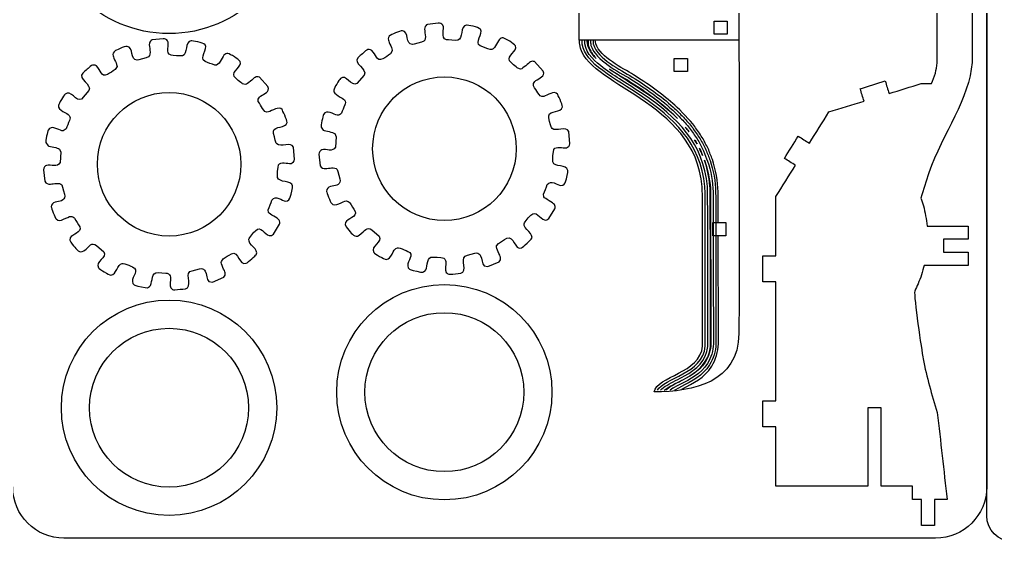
# Model space of a CAD drawing. Extents: x 5 to 585, y 8 to 489.
# Drawn here: x 199.6 to 390, y 7.9 to 109.7 of the extents above; entities that cross this region are included whole.
import ezdxf

# ---------------------------------------------------------------- set-up
doc = ezdxf.new("R2010")
doc.units = 0
doc.layers.get('0').update_dxf_attribs({"linetype": 'CONTINUOUS'})

msp = doc.modelspace()

# ---------------------------------------------------------------- linework, layer by layer
at = {"color": 5}
for p, q in [((388.326484, 12.93164), (388.326484, 292.93164)), ((388.313075, 288.560168), (388.313075, 18.560168)), ((378.312975, 8.560168), (208.313075, 8.560168))]:
    msp.add_line(p, q, dxfattribs=at)
at = {"color": 3}
for p, q in [((281.336275, 109.011368), (279.211875, 108.776868)), ((227.633275, 105.978068), (225.508875, 105.743568)), ((308.826075, 105.753668), (339.978875, 105.753668)), ((272.362075, 103.589468), (272.021875, 103.002468)), ((301.779875, 99.675868), (300.125775, 101.505968)), ((218.659075, 100.556168), (218.318875, 99.969168)), ((297.390275, 100.072668), (296.857475, 100.215568)), ((243.687275, 97.039368), (243.154475, 97.182268)), ((248.076875, 96.642568), (246.422775, 98.472668)), ((266.868375, 98.902868), (265.439675, 97.246568)), ((213.165375, 95.869568), (211.736675, 94.213268)), ((258.451175, 88.748768), (258.904875, 88.153568)), ((307.008675, 85.459268), (306.785375, 87.855068)), ((204.748175, 85.715468), (205.201875, 85.120268)), ((261.144175, 87.481968), (261.417075, 86.873668)), ((261.417075, 86.873668), (261.254275, 84.848468)), ((207.441175, 84.448668), (207.714075, 83.840368)), ((207.714075, 83.840368), (207.551275, 81.815168)), ((253.305675, 82.425968), (253.082375, 84.821768)), ((258.039475, 83.470668), (258.275275, 81.203468)), ((204.336475, 80.437368), (204.572275, 78.170168)), ((301.943175, 75.125468), (301.855975, 75.657168)), ((248.240175, 72.092168), (248.152975, 72.623868)), ((302.893575, 70.898668), (304.058375, 72.831568)), ((249.190575, 67.865368), (250.355375, 69.798268)), ((268.384475, 68.690768), (269.791475, 67.449168)), ((214.681475, 65.657468), (216.088475, 64.415868)), ((292.716375, 65.586468), (293.045575, 66.064168)), ((239.013375, 62.553168), (239.342575, 63.030868)), ((290.301575, 61.679368), (290.996675, 61.536968)), ((290.996675, 61.536968), (293.189075, 62.479268)), ((237.293675, 58.503668), (239.486075, 59.445968)), ((236.598575, 58.646068), (237.293675, 58.503668)), ((373.809475, 18.697168), (367.690475, 18.697168))]:
    msp.add_line(p, q, dxfattribs=at)
at = {"color": 0}
for p, q in [((312.038675, 104.993168), (311.932375, 105.753668)), ((326.777775, 38.196368), (325.748175, 37.410068)), ((327.680375, 38.718968), (326.955475, 38.313168)), ((327.924575, 38.282668), (327.199675, 37.876868)), ((327.081275, 37.799068), (326.571875, 37.410068)), ((328.168875, 37.846368), (327.443975, 37.440568))]:
    msp.add_line(p, q, dxfattribs=at)
at = {"color": 7}
for p, q in [((334.858675, 70.111868), (337.408275, 70.111868)), ((337.408275, 67.562268), (334.858675, 67.562268))]:
    msp.add_line(p, q, dxfattribs=at)
at = {"color": 3}
for points in [[(385.440975, 163.862968), (385.500175, 143.033068), (385.440975, 122.202968), (385.440975, 101.372968)], [(308.826075, 105.753668), (308.826075, 116.988868), (308.826075, 128.224168), (308.826075, 139.459368)], [(228.805675, 106.978068), (215.274775, 106.978068), (204.305675, 117.947168), (204.305675, 131.478068)], [(253.305675, 131.478068), (253.305675, 117.947168), (242.336575, 106.978068), (228.805675, 106.978068)], [(339.957875, 120.677268), (339.957875, 96.770668), (340.165475, 72.221668), (339.957875, 48.468568)], [(378.664375, 101.257968), (378.664375, 105.491268), (378.664375, 109.724568), (378.664375, 113.957868)], [(279.211875, 108.776868), (278.956175, 108.668268), (278.748375, 108.399668), (278.686575, 108.132768)], [(282.228275, 108.610468), (282.015375, 108.918368), (281.690075, 109.001868), (281.336275, 109.011368)], [(282.911275, 105.788368), (281.675375, 106.096068), (282.663675, 107.980668), (282.228275, 108.610468)], [(286.838175, 108.616268), (285.535575, 108.486568), (286.228075, 105.959968), (285.114075, 105.686868)], [(289.543375, 107.835068), (289.179675, 108.274668), (286.963775, 108.628768), (286.838175, 108.616268)], [(271.983275, 106.641568), (271.668575, 106.429568), (271.499575, 106.049468), (271.596075, 105.678568)], [(274.353575, 107.522568), (273.865575, 107.576268), (271.992975, 106.648068), (271.983275, 106.641568)], [(276.296275, 104.850368), (274.854975, 104.830268), (275.677275, 107.376868), (274.353575, 107.522568)], [(278.686575, 108.132768), (278.525975, 107.438668), (279.166275, 106.021068), (278.493375, 105.488668)], [(289.526275, 104.572068), (288.224475, 105.288168), (290.234075, 107.000268), (289.543375, 107.835068)], [(224.983575, 105.099468), (224.822975, 104.405368), (225.463275, 102.987768), (224.790375, 102.455368)], [(225.508875, 105.743568), (225.253175, 105.634968), (225.045375, 105.366368), (224.983575, 105.099468)], [(228.525275, 105.577168), (228.312375, 105.885068), (227.987075, 105.968568), (227.633275, 105.978068)], [(229.208275, 102.755068), (227.972375, 103.062768), (228.960675, 104.947368), (228.525275, 105.577168)], [(233.135175, 105.582968), (231.832575, 105.453268), (232.525075, 102.926668), (231.411075, 102.653568)], [(235.840375, 104.801768), (235.476675, 105.241368), (233.260775, 105.595468), (233.135175, 105.582968)], [(235.823275, 101.538768), (234.521475, 102.254868), (236.531075, 103.966968), (235.840375, 104.801768)], [(271.596075, 105.678568), (271.714275, 105.224268), (272.412675, 103.940868), (272.362075, 103.589468)], [(278.493375, 105.488668), (278.251475, 105.297268), (276.325775, 104.850768), (276.296275, 104.850368)], [(285.114075, 105.686868), (284.791975, 105.607868), (283.155475, 105.727568), (282.911275, 105.788368)], [(293.209175, 105.794268), (292.791575, 105.263568), (292.292475, 103.743168), (291.474675, 103.844668)], [(293.994875, 106.125068), (293.790675, 106.153268), (293.404975, 106.043068), (293.209175, 105.794268)], [(296.364275, 104.591668), (296.126975, 105.067568), (294.453075, 105.995468), (293.994875, 106.125068)], [(308.909375, 104.876568), (308.881575, 105.168968), (308.853875, 105.461268), (308.826075, 105.753668)], [(332.810975, 77.101768), (331.344575, 94.122368), (310.007475, 96.738668), (308.909375, 104.876568)], [(218.280275, 103.608268), (217.965575, 103.396268), (217.796575, 103.016168), (217.893075, 102.645268)], [(220.650575, 104.489268), (220.162575, 104.542968), (218.289975, 103.614768), (218.280275, 103.608268)], [(222.593275, 101.817068), (221.151975, 101.796968), (221.974275, 104.343568), (220.650575, 104.489268)], [(240.291875, 103.091768), (240.087675, 103.119968), (239.701975, 103.009768), (239.506175, 102.760968)], [(242.661275, 101.558368), (242.423975, 102.034268), (240.750075, 102.962168), (240.291875, 103.091768)], [(267.367475, 103.775368), (266.806375, 103.288568), (266.245275, 102.801668), (265.684175, 102.314868)], [(268.343975, 103.706168), (268.111375, 103.920368), (267.629975, 103.933868), (267.367475, 103.775368)], [(270.500575, 102.035968), (269.214375, 101.434268), (269.193075, 102.924268), (268.343975, 103.706168)], [(272.021875, 103.002468), (271.514775, 102.680268), (271.007675, 102.358168), (270.500575, 102.035968)], [(291.474675, 103.844668), (290.825175, 104.087168), (290.175775, 104.329568), (289.526275, 104.572068)], [(295.227375, 101.659468), (294.645375, 102.672868), (296.876775, 103.563968), (296.364275, 104.591668)], [(214.640975, 100.672868), (214.408375, 100.887068), (213.926975, 100.900568), (213.664475, 100.742068)], [(217.893075, 102.645268), (218.011275, 102.190968), (218.709675, 100.907568), (218.659075, 100.556168)], [(224.790375, 102.455368), (224.548475, 102.263968), (222.622775, 101.817468), (222.593275, 101.817068)], [(231.411075, 102.653568), (231.088975, 102.574568), (229.452475, 102.694268), (229.208275, 102.755068)], [(237.771675, 100.811368), (237.122175, 101.053868), (236.472775, 101.296268), (235.823275, 101.538768)], [(239.506175, 102.760968), (239.088575, 102.230268), (238.589475, 100.709868), (237.771675, 100.811368)], [(241.524375, 98.626168), (240.942375, 99.639568), (243.173775, 100.530668), (242.661275, 101.558368)], [(265.684175, 102.314868), (264.628175, 101.115868), (267.553975, 100.120568), (266.868375, 98.902868)], [(296.857475, 100.215568), (296.598475, 100.386668), (295.389975, 101.376268), (295.227375, 101.659468)], [(299.297075, 101.478068), (298.905275, 101.270968), (297.886975, 100.112168), (297.390275, 100.072668)], [(300.125775, 101.505968), (299.869775, 101.612768), (299.544675, 101.608868), (299.297075, 101.478068)], [(385.440975, 101.372968), (385.000775, 94.370468), (379.739175, 87.528268), (376.999575, 79.839368)], [(378.315575, 99.270668), (378.431875, 99.933068), (378.548075, 100.595568), (378.664375, 101.257968)], [(211.981175, 99.281568), (210.925175, 98.082568), (213.850975, 97.087268), (213.165375, 95.869568)], [(213.664475, 100.742068), (213.103375, 100.255268), (212.542275, 99.768368), (211.981175, 99.281568)], [(216.797575, 99.002668), (215.511375, 98.400968), (215.490075, 99.890968), (214.640975, 100.672868)], [(218.318875, 99.969168), (217.811775, 99.646968), (217.304675, 99.324868), (216.797575, 99.002668)], [(265.439675, 97.246568), (264.322575, 96.553368), (263.377075, 99.221768), (262.231275, 98.201968)], [(300.155075, 97.633468), (300.664775, 98.128768), (301.926975, 98.437668), (301.889575, 99.281768)], [(301.889575, 99.281768), (301.852975, 99.413168), (301.816475, 99.544468), (301.779875, 99.675868)], [(377.569575, 97.219668), (377.818275, 97.903368), (378.066875, 98.586968), (378.315575, 99.270668)], [(243.154475, 97.182268), (242.895475, 97.353368), (241.686975, 98.342968), (241.524375, 98.626168)], [(245.594075, 98.444768), (245.202275, 98.237668), (244.183975, 97.078868), (243.687275, 97.039368)], [(246.422775, 98.472668), (246.166775, 98.579468), (245.841675, 98.575568), (245.594075, 98.444768)], [(262.231275, 98.201968), (261.990675, 97.987868), (260.980375, 96.306768), (260.932575, 95.978568)], [(268.524075, 84.528668), (268.524075, 92.260668), (274.792075, 98.528668), (282.524075, 98.528668)], [(282.524075, 98.528668), (290.256075, 98.528668), (296.524075, 92.260668), (296.524075, 84.528668)], [(299.921575, 96.771168), (299.835175, 97.042368), (299.925675, 97.410568), (300.155075, 97.633468)], [(363.634275, 96.237368), (365.258575, 96.737068), (366.882975, 97.236768), (368.507275, 97.736468)], [(368.507275, 97.736468), (368.757175, 96.924268), (369.006975, 96.112168), (369.256875, 95.299968)], [(369.256875, 95.299968), (371.336875, 95.939868), (373.416775, 96.579768), (375.496775, 97.219668)], [(375.496775, 97.219668), (376.187675, 97.219668), (376.878675, 97.219668), (377.569575, 97.219668)], [(211.736675, 94.213268), (210.619575, 93.520068), (209.674075, 96.188468), (208.528275, 95.168668)], [(214.821075, 81.495368), (214.821075, 89.227368), (221.089075, 95.495368), (228.821075, 95.495368)], [(228.821075, 95.495368), (236.553075, 95.495368), (242.821075, 89.227368), (242.821075, 81.495368)], [(246.452075, 94.600168), (246.961775, 95.095468), (248.223975, 95.404368), (248.186575, 96.248468)], [(248.186575, 96.248468), (248.149975, 96.379868), (248.113475, 96.511168), (248.076875, 96.642568)], [(260.932575, 95.978568), (260.791475, 95.010568), (262.715575, 94.529468), (263.051575, 94.037868)], [(300.752475, 95.394568), (300.475475, 95.853468), (300.198575, 96.312268), (299.921575, 96.771168)], [(301.909775, 94.740268), (301.306075, 94.595768), (301.071575, 94.929768), (300.752475, 95.394568)], [(304.573075, 95.180568), (303.953075, 95.958068), (302.556475, 94.895068), (301.909775, 94.740268)], [(364.383875, 93.800868), (364.133975, 94.613068), (363.884175, 95.425168), (363.634275, 96.237368)], [(208.528275, 95.168668), (208.287675, 94.954568), (207.277375, 93.273468), (207.229575, 92.945268)], [(246.218575, 93.737868), (246.132175, 94.009068), (246.222675, 94.377268), (246.452075, 94.600168)], [(247.049475, 92.361268), (246.772475, 92.820168), (246.495575, 93.278968), (246.218575, 93.737868)], [(263.051575, 94.037868), (263.269275, 93.719368), (263.210475, 93.400968), (263.095675, 93.056268)], [(305.527775, 92.698268), (305.594275, 93.143268), (304.592275, 95.156468), (304.573075, 95.180568)], [(357.525575, 91.691068), (359.811675, 92.394368), (362.097775, 93.097568), (364.383875, 93.800868)], [(207.229575, 92.945268), (207.088475, 91.977268), (209.012575, 91.496168), (209.348575, 91.004568)], [(248.206775, 91.706968), (247.603075, 91.562468), (247.368575, 91.896468), (247.049475, 92.361268)], [(250.870075, 92.147268), (250.250075, 92.924768), (248.853475, 91.861768), (248.206775, 91.706968)], [(251.824775, 89.664968), (251.891275, 90.109968), (250.889275, 92.123168), (250.870075, 92.147268)], [(261.630775, 91.062968), (260.906975, 91.190768), (259.532975, 92.312568), (258.958375, 91.197968)], [(262.421575, 91.429968), (262.280775, 91.231468), (261.879075, 91.019068), (261.630775, 91.062968)], [(263.095675, 93.056268), (262.870975, 92.514168), (262.646275, 91.972068), (262.421575, 91.429968)], [(302.872975, 90.958168), (303.044275, 92.081768), (305.341175, 91.449168), (305.527775, 92.698268)], [(353.712575, 85.612468), (354.983575, 87.638668), (356.254575, 89.664868), (357.525575, 91.691068)], [(209.392675, 90.022968), (209.167975, 89.480868), (208.943275, 88.938768), (208.718575, 88.396668)], [(209.348575, 91.004568), (209.566275, 90.686068), (209.507475, 90.367668), (209.392675, 90.022968)], [(249.169975, 87.924868), (249.341275, 89.048468), (251.638175, 88.415868), (251.824775, 89.664968)], [(258.958375, 91.197968), (258.827075, 90.943268), (258.397375, 89.029068), (258.451175, 88.748768)], [(303.327675, 88.821968), (303.238275, 89.027168), (302.830075, 90.676968), (302.872975, 90.958168)], [(205.255375, 88.164668), (205.124075, 87.909968), (204.694375, 85.995768), (204.748175, 85.715468)], [(207.927775, 88.029668), (207.203975, 88.157468), (205.829975, 89.279268), (205.255375, 88.164668)], [(208.718575, 88.396668), (208.577775, 88.198168), (208.176075, 87.985768), (207.927775, 88.029668)], [(249.624675, 85.788668), (249.535275, 85.993868), (249.127075, 87.643668), (249.169975, 87.924868)], [(258.904875, 88.153568), (259.253875, 87.979168), (260.852475, 87.778068), (261.144175, 87.481968)], [(303.544375, 88.487068), (303.472175, 88.598668), (303.399875, 88.710368), (303.327675, 88.821968)], [(306.785375, 87.855068), (306.302675, 89.017368), (304.291575, 87.760968), (303.544375, 88.487068)], [(249.841375, 85.453768), (249.769175, 85.565368), (249.696875, 85.677068), (249.624675, 85.788668)], [(253.082375, 84.821768), (252.599675, 85.984068), (250.588575, 84.727668), (249.841375, 85.453768)], [(348.843875, 82.648168), (349.746975, 84.087768), (350.650075, 85.527468), (351.553175, 86.967068)], [(351.553175, 86.967068), (352.272975, 86.515568), (352.992775, 86.063968), (353.712575, 85.612468)], [(205.201875, 85.120268), (205.550875, 84.945868), (207.149475, 84.744768), (207.441175, 84.448668)], [(258.612375, 84.309468), (258.343175, 84.227268), (258.056975, 83.858668), (258.039475, 83.470668)], [(261.254275, 84.848468), (260.784875, 83.769768), (259.450375, 84.565468), (258.612375, 84.309468)], [(282.524075, 70.528668), (274.792075, 70.528668), (268.524075, 76.796668), (268.524075, 84.528668)], [(296.524075, 84.528668), (296.524075, 76.796668), (290.256075, 70.528668), (282.524075, 70.528668)], [(303.679375, 81.939668), (303.590275, 82.281468), (303.721375, 84.074768), (303.888775, 84.391068)], [(303.888775, 84.391068), (304.258175, 85.089168), (305.599775, 84.646168), (306.331175, 84.705068)], [(306.331175, 84.705068), (306.626675, 84.767768), (306.974375, 85.148068), (307.008675, 85.459268)], [(250.185775, 81.357768), (250.555175, 82.055868), (251.896775, 81.612868), (252.628175, 81.671768)], [(252.628175, 81.671768), (252.923675, 81.734468), (253.271375, 82.114768), (253.305675, 82.425968)], [(306.609575, 80.295168), (306.395275, 81.503068), (303.961675, 80.856768), (303.679375, 81.939668)], [(351.003275, 81.293568), (350.283475, 81.745068), (349.563675, 82.196668), (348.843875, 82.648168)], [(204.909375, 81.276168), (204.640175, 81.193968), (204.353975, 80.825368), (204.336475, 80.437368)], [(207.551275, 81.815168), (207.081875, 80.736468), (205.747375, 81.532168), (204.909375, 81.276168)], [(228.821075, 67.495368), (221.089075, 67.495368), (214.821075, 73.763368), (214.821075, 81.495368)], [(242.821075, 81.495368), (242.821075, 73.763368), (236.553075, 67.495368), (228.821075, 67.495368)], [(249.976375, 78.906368), (249.887275, 79.248168), (250.018375, 81.041468), (250.185775, 81.357768)], [(258.275275, 81.203468), (258.468175, 80.763568), (258.931975, 80.647568), (259.369475, 80.661268)], [(259.369475, 80.661268), (259.967175, 80.680068), (261.125075, 81.066068), (261.580575, 80.486068)], [(261.580575, 80.486068), (261.749275, 80.271268), (262.199775, 78.467868), (262.201775, 78.287868)], [(306.230075, 78.274968), (306.310075, 78.561468), (306.657775, 80.023468), (306.609575, 80.295168)], [(347.190275, 75.214968), (348.461275, 77.241168), (349.732275, 79.267368), (351.003275, 81.293568)], [(204.572275, 78.170168), (204.765175, 77.730268), (205.228975, 77.614268), (205.666475, 77.627968)], [(252.906575, 77.261868), (252.692275, 78.469768), (250.258675, 77.823468), (249.976375, 78.906368)], [(262.201775, 78.287868), (262.206475, 77.871968), (261.902975, 77.575868), (261.542475, 77.423468)], [(302.593975, 77.539968), (303.254075, 78.611168), (304.607575, 77.360268), (305.217675, 77.350168)], [(305.217675, 77.350168), (305.846675, 77.339668), (306.074875, 77.718768), (306.230075, 78.274968)], [(376.999575, 79.839368), (376.496275, 78.193568), (375.992975, 76.547768), (375.489675, 74.901968)], [(205.666475, 77.627968), (206.264175, 77.646768), (207.422075, 78.032768), (207.877575, 77.452768)], [(207.877575, 77.452768), (208.046275, 77.237968), (208.496775, 75.434568), (208.498775, 75.254568)], [(252.527075, 75.241668), (252.607075, 75.528168), (252.954775, 76.990168), (252.906575, 77.261868)], [(259.524975, 76.209868), (259.520275, 76.022968), (260.278675, 74.132068), (260.487675, 73.877868)], [(261.542475, 77.423468), (260.854275, 77.132468), (259.553275, 77.330868), (259.524975, 76.209868)], [(301.855975, 75.657168), (302.101975, 76.284768), (302.347975, 76.912368), (302.593975, 77.539968)], [(332.891075, 46.034868), (332.899675, 46.133468), (332.917875, 75.861268), (332.810975, 77.101768)], [(207.839475, 74.390168), (207.151275, 74.099168), (205.850275, 74.297568), (205.821975, 73.176568)], [(208.498775, 75.254568), (208.503475, 74.838668), (208.199975, 74.542568), (207.839475, 74.390168)], [(248.152975, 72.623868), (248.398975, 73.251468), (248.644975, 73.879068), (248.890975, 74.506668)], [(248.890975, 74.506668), (249.551075, 75.577868), (250.904575, 74.326968), (251.514675, 74.316868)], [(251.514675, 74.316868), (252.143675, 74.306368), (252.371875, 74.685468), (252.527075, 75.241668)], [(260.487675, 73.877868), (261.207375, 73.002368), (262.709675, 74.386768), (263.373875, 74.361368)], [(263.373875, 74.361368), (263.505275, 74.329268), (263.636575, 74.297168), (263.767975, 74.265068)], [(263.767975, 74.265068), (263.872075, 74.178668), (263.976275, 74.092168), (264.080375, 74.005768)], [(303.981375, 73.651268), (303.729975, 74.021968), (302.108875, 74.762368), (301.943175, 75.125468)], [(347.190275, 63.634768), (347.190275, 67.494868), (347.190275, 71.354868), (347.190275, 75.214968)], [(375.489675, 74.901968), (375.643575, 74.406968), (375.797375, 73.911868), (375.951275, 73.416868)], [(205.821975, 73.176568), (205.817275, 72.989668), (206.575675, 71.098768), (206.784675, 70.844568)], [(264.080375, 74.005768), (264.426075, 73.440568), (264.771775, 72.875368), (265.117475, 72.310168)], [(299.357275, 71.577668), (300.425775, 72.666468), (301.133275, 70.845468), (302.028875, 70.643868)], [(304.058375, 72.831568), (304.141075, 73.057868), (304.117575, 73.450368), (303.981375, 73.651268)], [(375.951275, 73.416868), (376.316775, 72.085368), (376.528775, 70.793768), (376.665975, 69.425768)], [(206.784675, 70.844568), (207.504375, 69.969068), (209.006675, 71.353468), (209.670875, 71.328068)], [(209.670875, 71.328068), (209.802275, 71.295968), (209.933575, 71.263868), (210.064975, 71.231768)], [(210.064975, 71.231768), (210.169075, 71.145368), (210.273275, 71.058868), (210.377375, 70.972468)], [(210.377375, 70.972468), (210.723075, 70.407268), (211.068775, 69.842068), (211.414475, 69.276868)], [(250.278375, 70.617968), (250.026975, 70.988668), (248.405875, 71.729068), (248.240175, 72.092168)], [(250.355375, 69.798268), (250.438075, 70.024568), (250.414575, 70.417068), (250.278375, 70.617968)], [(265.117475, 72.310168), (265.531775, 71.221068), (263.612175, 70.869268), (263.238075, 70.165968)], [(298.096375, 69.899268), (298.190875, 70.252368), (299.105575, 71.321268), (299.357275, 71.577668)], [(302.028875, 70.643868), (302.315875, 70.579268), (302.679475, 70.681468), (302.893575, 70.898668)], [(211.414475, 69.276868), (211.828775, 68.187768), (209.909175, 67.835968), (209.535075, 67.132668)], [(244.393375, 66.865968), (244.487875, 67.219068), (245.402575, 68.287968), (245.654275, 68.544368)], [(245.654275, 68.544368), (246.722775, 69.633168), (247.430275, 67.812168), (248.325875, 67.610568)], [(263.238075, 70.165968), (262.941075, 69.607668), (263.565275, 68.996968), (263.886775, 68.618068)], [(263.886775, 68.618068), (264.510075, 67.883468), (265.047775, 67.062768), (265.893975, 67.665768)], [(265.893975, 67.665768), (267.149675, 68.560568), (267.325975, 69.449468), (268.384475, 68.690768)], [(299.474375, 66.859968), (300.203775, 67.872768), (297.834675, 68.921168), (298.096375, 69.899268)], [(376.665975, 69.425768), (379.341575, 69.425768), (382.017075, 69.425768), (384.692675, 69.425768)], [(384.692675, 69.425768), (384.692675, 68.576068), (384.692675, 67.726368), (384.692675, 66.876668)], [(209.535075, 67.132668), (209.238075, 66.574368), (209.862275, 65.963668), (210.183775, 65.584768)], [(245.771375, 63.826668), (246.500775, 64.839468), (244.131675, 65.887868), (244.393375, 66.865968)], [(248.325875, 67.610568), (248.612875, 67.545968), (248.976475, 67.648168), (249.190575, 67.865368)], [(269.791475, 67.449168), (270.520275, 66.355368), (268.008475, 65.535068), (268.771375, 64.319268)], [(293.045575, 66.064168), (293.588875, 66.405068), (294.132075, 66.745868), (294.675375, 67.086768)], [(294.675375, 67.086768), (296.137875, 67.709368), (296.177175, 64.615568), (297.567575, 65.226068)], [(297.567575, 65.226068), (297.883075, 65.364568), (299.467275, 66.850168), (299.474375, 66.859968)], [(384.692675, 66.876668), (383.098175, 66.876668), (381.503675, 66.876668), (379.909175, 66.876668)], [(379.909175, 66.876668), (379.909175, 66.026968), (379.909175, 65.177168), (379.909175, 64.327468)], [(210.183775, 65.584768), (210.807075, 64.850168), (211.344775, 64.029468), (212.190975, 64.632468)], [(212.190975, 64.632468), (213.446675, 65.527268), (213.622975, 66.416168), (214.681475, 65.657468)], [(271.164375, 62.927268), (272.305575, 62.949968), (272.321575, 64.981068), (273.398075, 65.198768)], [(273.398075, 65.198768), (273.741975, 65.268268), (275.627175, 64.458968), (275.800775, 64.255768)], [(293.463775, 63.370068), (293.403475, 63.694468), (292.587875, 65.095768), (292.716375, 65.586468)], [(216.088475, 64.415868), (216.817275, 63.322068), (214.305475, 62.501768), (215.068375, 61.285968)], [(239.342575, 63.030868), (239.885875, 63.371768), (240.429075, 63.712568), (240.972375, 64.053468)], [(240.972375, 64.053468), (242.434875, 64.676068), (242.474175, 61.582268), (243.864575, 62.192768)], [(243.864575, 62.192768), (244.180075, 62.331268), (245.764275, 63.816868), (245.771375, 63.826668)], [(268.771375, 64.319268), (268.931975, 64.063268), (270.792375, 62.919868), (271.164375, 62.927268)], [(275.800775, 64.255768), (276.498975, 63.438668), (274.976975, 62.277868), (275.472975, 61.304268)], [(278.731475, 60.668568), (279.216375, 61.140468), (279.070875, 63.079068), (279.907475, 63.371768)], [(279.907475, 63.371768), (280.169175, 63.463368), (282.171475, 63.270468), (282.171475, 63.270468)], [(282.171475, 63.270468), (282.483175, 63.173068), (282.741475, 62.852568), (282.788075, 62.509068)], [(285.713475, 60.231468), (287.164575, 60.625068), (285.648875, 62.858068), (286.572575, 63.586568)], [(286.572575, 63.586568), (286.817975, 63.780068), (288.763775, 64.193468), (288.764375, 64.193468)], [(288.764375, 64.193468), (289.119675, 64.199968), (289.431075, 63.981368), (289.579475, 63.666768)], [(289.579475, 63.666768), (289.804275, 63.190368), (289.871175, 61.976968), (290.301575, 61.679368)], [(293.189075, 62.479268), (293.274675, 62.611768), (293.360375, 62.744168), (293.445975, 62.876668)], [(293.445975, 62.876668), (293.451875, 63.041168), (293.457875, 63.205568), (293.463775, 63.370068)], [(344.641075, 58.536368), (344.641075, 60.235868), (344.641075, 61.935268), (344.641075, 63.634768)], [(344.641075, 63.634768), (345.490775, 63.634768), (346.340575, 63.634768), (347.190275, 63.634768)], [(379.909175, 64.327468), (381.503675, 64.327468), (383.098175, 64.327468), (384.692675, 64.327468)], [(384.692675, 64.327468), (384.692675, 63.477768), (384.692675, 62.627968), (384.692675, 61.778268)], [(215.068375, 61.285968), (215.228975, 61.029968), (217.089375, 59.886568), (217.461375, 59.893968)], [(217.461375, 59.893968), (218.602575, 59.916668), (218.618575, 61.947768), (219.695075, 62.165468)], [(219.695075, 62.165468), (220.038975, 62.234968), (221.924175, 61.425668), (222.097775, 61.222468)], [(222.097775, 61.222468), (222.795975, 60.405368), (221.273975, 59.244568), (221.769975, 58.270968)], [(232.869575, 60.553268), (233.114975, 60.746768), (235.060775, 61.160168), (235.061375, 61.160168)], [(235.061375, 61.160168), (235.416675, 61.166668), (235.728075, 60.948068), (235.876475, 60.633468)], [(239.760775, 60.336768), (239.700475, 60.661168), (238.884875, 62.062468), (239.013375, 62.553168)], [(275.472975, 61.304268), (275.579775, 61.094568), (275.796275, 60.963168), (276.012275, 60.894868)], [(282.788075, 62.509068), (282.860275, 61.977768), (282.533875, 60.826868), (282.859775, 60.405068)], [(376.100475, 61.778268), (375.816775, 60.596568), (375.392675, 59.302068), (374.916875, 58.187668)], [(384.692675, 61.778268), (381.828575, 61.778268), (378.964575, 61.778268), (376.100475, 61.778268)], [(225.028475, 57.635268), (225.513375, 58.107168), (225.367875, 60.045768), (226.204475, 60.338468)], [(226.204475, 60.338468), (226.466175, 60.430068), (228.468475, 60.237168), (228.468475, 60.237168)], [(228.468475, 60.237168), (228.780175, 60.139768), (229.038475, 59.819268), (229.085075, 59.475768)], [(229.085075, 59.475768), (229.157275, 58.944468), (228.830875, 57.793568), (229.156775, 57.371768)], [(232.010475, 57.198168), (233.461575, 57.591768), (231.945875, 59.824768), (232.869575, 60.553268)], [(235.876475, 60.633468), (236.101275, 60.157068), (236.168175, 58.943668), (236.598575, 58.646068)], [(239.486075, 59.445968), (239.571675, 59.578468), (239.657375, 59.710868), (239.742975, 59.843368)], [(239.742975, 59.843368), (239.748875, 60.007868), (239.754875, 60.172268), (239.760775, 60.336768)], [(276.012275, 60.894868), (276.262575, 60.815768), (278.060375, 60.396768), (278.310375, 60.444568)], [(278.310375, 60.444568), (278.450775, 60.519268), (278.591075, 60.593868), (278.731475, 60.668568)], [(282.859775, 60.405068), (283.104375, 60.157068), (283.306075, 60.054868), (283.633275, 60.046068)], [(283.633275, 60.046068), (284.326675, 60.107868), (285.020075, 60.169668), (285.713475, 60.231468)], [(221.769975, 58.270968), (221.876775, 58.061268), (222.093275, 57.929868), (222.309275, 57.861568)], [(222.309275, 57.861568), (222.559575, 57.782468), (224.357375, 57.363468), (224.607375, 57.411268)], [(224.607375, 57.411268), (224.747775, 57.485968), (224.888075, 57.560568), (225.028475, 57.635268)], [(229.156775, 57.371768), (229.401375, 57.123768), (229.603075, 57.021568), (229.930275, 57.012768)], [(229.930275, 57.012768), (230.623675, 57.074568), (231.317075, 57.136368), (232.010475, 57.198168)], [(261.508675, 37.046068), (261.508675, 48.643968), (270.910775, 58.046068), (282.508675, 58.046068)], [(282.508675, 58.046068), (294.106575, 58.046068), (303.508675, 48.643968), (303.508675, 37.046068)], [(347.190275, 58.536368), (346.340575, 58.536368), (345.490775, 58.536368), (344.641075, 58.536368)], [(347.190275, 35.375768), (347.190275, 43.095968), (347.190275, 50.816168), (347.190275, 58.536368)], [(374.916875, 58.187668), (374.697475, 57.718068), (374.478075, 57.248368), (374.258675, 56.778768)], [(374.258675, 56.778768), (374.070575, 55.709368), (375.595275, 45.225768), (375.911475, 43.554668)], [(207.805675, 34.012768), (207.805675, 45.610668), (217.207775, 55.012768), (228.805675, 55.012768)], [(228.805675, 55.012768), (240.403575, 55.012768), (249.805675, 45.610668), (249.805675, 34.012768)], [(267.008675, 37.046068), (267.008675, 45.606468), (273.948275, 52.546068), (282.508675, 52.546068)], [(282.508675, 52.546068), (291.069075, 52.546068), (298.008675, 45.606468), (298.008675, 37.046068)], [(213.305675, 34.012768), (213.305675, 42.573168), (220.245275, 49.512768), (228.805675, 49.512768)], [(228.805675, 49.512768), (237.366075, 49.512768), (244.305675, 42.573168), (244.305675, 34.012768)], [(339.957875, 48.468568), (339.874775, 38.962868), (331.142075, 37.101568), (323.428775, 37.101568)], [(323.428775, 37.101568), (324.033575, 40.229868), (332.425575, 40.690768), (332.891075, 46.034868)], [(375.911475, 43.554668), (376.588775, 39.974768), (377.595575, 36.578568), (378.664375, 33.113968)], [(282.508675, 16.046068), (270.910775, 16.046068), (261.508675, 25.448168), (261.508675, 37.046068)], [(282.508675, 21.546068), (273.948275, 21.546068), (267.008675, 28.485668), (267.008675, 37.046068)], [(298.008675, 37.046068), (298.008675, 28.485668), (291.069075, 21.546068), (282.508675, 21.546068)], [(303.508675, 37.046068), (303.508675, 25.448168), (294.106575, 16.046068), (282.508675, 16.046068)], [(344.641075, 30.277368), (344.641075, 31.976868), (344.641075, 33.676268), (344.641075, 35.375768)], [(344.641075, 35.375768), (345.490775, 35.375768), (346.340575, 35.375768), (347.190275, 35.375768)], [(228.805675, 13.012768), (217.207775, 13.012768), (207.805675, 22.414868), (207.805675, 34.012768)], [(228.805675, 18.512768), (220.245275, 18.512768), (213.305675, 25.452368), (213.305675, 34.012768)], [(244.305675, 34.012768), (244.305675, 25.452368), (237.366075, 18.512768), (228.805675, 18.512768)], [(249.805675, 34.012768), (249.805675, 22.414868), (240.403575, 13.012768), (228.805675, 13.012768)], [(367.690475, 33.989968), (366.840775, 33.989968), (365.990975, 33.989968), (365.141275, 33.989968)], [(365.141275, 33.989968), (365.141275, 28.892368), (365.141275, 23.794768), (365.141275, 18.697168)], [(367.690475, 18.697168), (367.690475, 23.794768), (367.690475, 28.892368), (367.690475, 33.989968)], [(378.664375, 33.113968), (379.304975, 27.458668), (379.945475, 21.803268), (380.586075, 16.147968)], [(347.190275, 30.277368), (346.340575, 30.277368), (345.490775, 30.277368), (344.641075, 30.277368)], [(347.190275, 18.697168), (347.190275, 22.557268), (347.190275, 26.417268), (347.190275, 30.277368)], [(365.141275, 18.697168), (359.157575, 18.697168), (353.173975, 18.697168), (347.190275, 18.697168)], [(373.809475, 16.147968), (373.809475, 16.997668), (373.809475, 17.847468), (373.809475, 18.697168)], [(375.584675, 16.147968), (374.992975, 16.147968), (374.401175, 16.147968), (373.809475, 16.147968)], [(375.584675, 11.049568), (375.584675, 12.749068), (375.584675, 14.448468), (375.584675, 16.147968)], [(380.586075, 16.147968), (379.768675, 16.147968), (378.951275, 16.147968), (378.133875, 16.147968)], [(378.133875, 16.147968), (378.133875, 14.448468), (378.133875, 12.749068), (378.133875, 11.049568)], [(378.133875, 11.049568), (377.284175, 11.049568), (376.434375, 11.049568), (375.584675, 11.049568)]]:
    msp.add_open_spline(points, degree=3, dxfattribs=at)
at = {"color": 7}
for points in [[(335.158675, 106.884968), (335.158675, 107.734768), (335.158675, 108.584668), (335.158675, 109.434468)], [(335.158675, 109.434468), (336.008475, 109.434468), (336.858375, 109.434468), (337.708175, 109.434468)], [(337.708175, 109.434468), (337.708175, 108.584668), (337.708175, 107.734768), (337.708175, 106.884968)], [(337.708175, 106.884968), (336.858375, 106.884968), (336.008475, 106.884968), (335.158675, 106.884968)], [(327.362175, 99.585368), (327.362175, 100.435168), (327.362175, 101.285068), (327.362175, 102.134868)], [(327.362175, 102.134868), (328.212075, 102.134868), (329.061875, 102.134868), (329.911775, 102.134868)], [(329.911775, 102.134868), (329.911775, 101.285068), (329.911775, 100.435168), (329.911775, 99.585368)], [(329.911775, 99.585368), (329.061875, 99.585368), (328.212075, 99.585368), (327.362175, 99.585368)], [(334.858675, 67.562268), (334.858675, 68.412168), (334.858675, 69.261968), (334.858675, 70.111868)], [(337.408275, 70.111868), (337.408275, 69.261968), (337.408275, 68.412168), (337.408275, 67.562268)]]:
    msp.add_open_spline(points, degree=3, dxfattribs=at)
at = {"color": 0}
for points in [[(309.422075, 104.930668), (309.401875, 105.192568), (309.400775, 105.478968), (309.398575, 105.753668)], [(333.324675, 77.144668), (331.843475, 94.336768), (310.484275, 97.230568), (309.422075, 104.930668)], [(309.920075, 104.979868), (309.904575, 105.231768), (309.901575, 105.495068), (309.898775, 105.753668)], [(313.521775, 100.293168), (312.039575, 101.420068), (310.200875, 103.022768), (309.920075, 104.979868)], [(310.418275, 105.029068), (310.404875, 105.267668), (310.395275, 105.509768), (310.388375, 105.753668)], [(312.124475, 102.142368), (311.290475, 102.975768), (310.579975, 103.955368), (310.418275, 105.029068)], [(310.535175, 105.753668), (310.541675, 105.488368), (310.548175, 105.223168), (310.554575, 104.957868)], [(310.554575, 104.957868), (310.558275, 104.798468), (310.582275, 104.663268), (310.633375, 104.512168)], [(311.035475, 105.753668), (311.041875, 105.492468), (311.048275, 105.230968), (311.054475, 104.969668)], [(311.054475, 104.969668), (311.056875, 104.863468), (311.072875, 104.773168), (311.106975, 104.672568)], [(311.535975, 105.753668), (311.542175, 105.496368), (311.548275, 105.238968), (311.554275, 104.981568)], [(311.554275, 104.981568), (311.555575, 104.928368), (311.563575, 104.883168), (311.580575, 104.832868)], [(311.580575, 104.832868), (312.545875, 101.981268), (316.761475, 100.007368), (319.180875, 98.513668)], [(319.428075, 98.939168), (317.332975, 100.232568), (312.943475, 102.320368), (312.038675, 104.993168)], [(310.633375, 104.512168), (310.930675, 103.633868), (311.458675, 102.850768), (312.124475, 102.142368)], [(311.106975, 104.672568), (312.136075, 101.632568), (316.348775, 99.674468), (318.918275, 98.088268)], [(317.121975, 97.842668), (315.902475, 98.622168), (314.674275, 99.416968), (313.521775, 100.293168)], [(317.391275, 98.263968), (316.507175, 98.829068), (315.617975, 99.402268), (314.757075, 100.009368)], [(314.757075, 100.009368), (316.091075, 99.128668), (317.506475, 98.372168), (318.655575, 97.662768)], [(321.295175, 95.150268), (319.920475, 96.073768), (318.517075, 96.950968), (317.121975, 97.842668)], [(321.573975, 95.565268), (320.196175, 96.490968), (318.789575, 97.370168), (317.391275, 98.263968)], [(318.655575, 97.662768), (320.035175, 96.811168), (321.386175, 95.891368), (322.695675, 94.935668)], [(318.918275, 98.088268), (320.308775, 97.229768), (321.670575, 96.302868), (322.990375, 95.339568)], [(319.180875, 98.513668), (320.582475, 97.648468), (321.954875, 96.714368), (323.285175, 95.743468)], [(327.493275, 92.991368), (325.287875, 95.002368), (321.970175, 97.369768), (319.428075, 98.939168)], [(327.968675, 90.441368), (326.103375, 92.311668), (323.928175, 93.983768), (321.573975, 95.565268)], [(322.990375, 95.339568), (324.309675, 94.376668), (325.627675, 93.353268), (326.834975, 92.252468)], [(323.285175, 95.743468), (324.619175, 94.769768), (325.951075, 93.735068), (327.171875, 92.621868)], [(333.822775, 77.187568), (333.101175, 85.562868), (327.901375, 90.712268), (321.295175, 95.150268)], [(322.695675, 94.935668), (324.000075, 93.983568), (325.304275, 92.971568), (326.498075, 91.882968)], [(326.498075, 91.882968), (327.002175, 91.423268), (327.492575, 90.935968), (327.968675, 90.441368)], [(326.834975, 92.252468), (327.506375, 91.640268), (328.153675, 90.980068), (328.775575, 90.317868)], [(327.171875, 92.621868), (327.852875, 92.000968), (328.509275, 91.331868), (329.140075, 90.660168)], [(331.347175, 88.862968), (330.407275, 90.085268), (328.635675, 91.949668), (327.493275, 92.991368)], [(328.775575, 90.317868), (329.387575, 89.666268), (330.008375, 88.981368), (330.554775, 88.273068)], [(329.140075, 90.660168), (329.766175, 89.993468), (330.400375, 89.293068), (330.958675, 88.568068)], [(330.251675, 87.832268), (330.013075, 88.147468), (329.765775, 88.456868), (329.510475, 88.760968)], [(329.510475, 88.760968), (329.731575, 88.503568), (329.946675, 88.242368), (330.151075, 87.977868)], [(330.151075, 87.977868), (330.184575, 87.929368), (330.218175, 87.880868), (330.251675, 87.832268)], [(330.554775, 88.273068), (331.030575, 87.585268), (331.506375, 86.897468), (331.982175, 86.209668)], [(330.958675, 88.568068), (331.442375, 87.868868), (331.925975, 87.169668), (332.409675, 86.470468)], [(332.821675, 86.731368), (332.330175, 87.441868), (331.838675, 88.152468), (331.347175, 88.862968)], [(331.816375, 85.458568), (331.661075, 85.733268), (331.499575, 86.003768), (331.332275, 86.270168)], [(331.332275, 86.270168), (331.406375, 86.163068), (331.480475, 86.055968), (331.554575, 85.948768)], [(331.554575, 85.948768), (331.641875, 85.785368), (331.729175, 85.621968), (331.816375, 85.458568)], [(331.982175, 86.209668), (332.351475, 85.517968), (332.720775, 84.826368), (333.090175, 84.134668)], [(332.409675, 86.470468), (332.788575, 85.760968), (333.167475, 85.051368), (333.546375, 84.341868)], [(333.987075, 84.549068), (333.598575, 85.276468), (333.210175, 86.003968), (332.821675, 86.731368)], [(332.899075, 83.227868), (332.706075, 83.699668), (332.496175, 84.159768), (332.270275, 84.608768)], [(332.270275, 84.608768), (332.391475, 84.381668), (332.512775, 84.154568), (332.634075, 83.927468)], [(332.634075, 83.927468), (332.722375, 83.694268), (332.810775, 83.461068), (332.899075, 83.227868)], [(333.090175, 84.134668), (333.350875, 83.446668), (333.611475, 82.758768), (333.872175, 82.070768)], [(333.546375, 84.341868), (333.812075, 83.640768), (334.077675, 82.939668), (334.343275, 82.238468)], [(334.798875, 82.406368), (334.528275, 83.120568), (334.257675, 83.834868), (333.987075, 84.549068)], [(334.320975, 77.230568), (334.163675, 79.055368), (333.799275, 80.730968), (333.257475, 82.281868)], [(333.257475, 82.281868), (333.305275, 82.155668), (333.353175, 82.029368), (333.400975, 81.903168)], [(333.400975, 81.903168), (333.987375, 80.140168), (334.417275, 77.954968), (334.432675, 76.099268)], [(333.872175, 82.070768), (334.476775, 80.256168), (334.916775, 78.015068), (334.932575, 76.103368)], [(334.343275, 82.238468), (334.966275, 80.372268), (335.416375, 78.075168), (335.432575, 76.107568)], [(335.917075, 76.111668), (335.890375, 78.094068), (335.421875, 80.543168), (334.798875, 82.406368)], [(333.360475, 75.474468), (333.354775, 76.007668), (333.370175, 76.615968), (333.324675, 77.144668)], [(333.860375, 75.479868), (333.854575, 76.026368), (333.869475, 76.645368), (333.822775, 77.187568)], [(334.360375, 75.485268), (334.354375, 76.045068), (334.368775, 76.674768), (334.320975, 77.230568)], [(333.384775, 71.913868), (333.379275, 73.100768), (333.373175, 74.287768), (333.360475, 75.474468)], [(333.884775, 71.916268), (333.879275, 73.104068), (333.873175, 74.292068), (333.860375, 75.479868)], [(334.384775, 71.918568), (334.379275, 73.107368), (334.373075, 74.296468), (334.360375, 75.485268)], [(334.432675, 76.099268), (334.456175, 73.253068), (334.444375, 70.405168), (334.451175, 67.558668)], [(334.932575, 76.103368), (334.956175, 73.256168), (334.944375, 70.407368), (334.951175, 67.559868)], [(335.432575, 76.107568), (335.456075, 73.259368), (335.444375, 70.409568), (335.451175, 67.561068)], [(335.935675, 70.111868), (335.929475, 72.111768), (335.923275, 74.111768), (335.917075, 76.111668)], [(333.410175, 61.588768), (333.406275, 65.030368), (333.400775, 68.472268), (333.384775, 71.913868)], [(333.910175, 61.589268), (333.906275, 65.031568), (333.900775, 68.473968), (333.884775, 71.916268)], [(334.410175, 61.589868), (334.406275, 65.032668), (334.400775, 68.475768), (334.384775, 71.918568)], [(334.451175, 67.558668), (334.467875, 60.531868), (334.481675, 53.505068), (334.496975, 46.478268)], [(334.951175, 67.559868), (334.967875, 60.524968), (334.981675, 53.489968), (334.997375, 46.485968)], [(335.451175, 67.561068), (335.467875, 60.526068), (335.481675, 53.491068), (335.497175, 46.471568)], [(335.981475, 46.457168), (335.966175, 53.492168), (335.950975, 60.527268), (335.935675, 67.562268)], [(333.413675, 50.930568), (333.415275, 54.483268), (333.414175, 58.035968), (333.410175, 61.588768)], [(333.913675, 50.930268), (333.915275, 54.483268), (333.914175, 58.036268), (333.910175, 61.589268)], [(334.413675, 50.930068), (334.415275, 54.483368), (334.414175, 58.036568), (334.410175, 61.589868)], [(333.410675, 47.401768), (333.412475, 48.578068), (333.413175, 49.754268), (333.413675, 50.930568)], [(333.910675, 47.401068), (333.912475, 48.577468), (333.913175, 49.753868), (333.913675, 50.930268)], [(334.410675, 47.400268), (334.412475, 48.576868), (334.413175, 49.753468), (334.413675, 50.930068)], [(324.076675, 37.410068), (325.307875, 39.805568), (332.939875, 40.654768), (333.404675, 45.991468)], [(329.354175, 40.209968), (331.645875, 41.491368), (333.659175, 43.151368), (333.902775, 45.948068)], [(329.598175, 39.773568), (332.044775, 41.141568), (334.141575, 42.927168), (334.400875, 45.904668)], [(334.496975, 46.478268), (334.456775, 45.227668), (334.070775, 43.977868), (333.403575, 42.919968)], [(333.404675, 45.991468), (333.415675, 46.117768), (333.408275, 46.274468), (333.408675, 46.402168)], [(333.408675, 46.402168), (333.409675, 46.735368), (333.410175, 47.068568), (333.410675, 47.401768)], [(334.997375, 46.485968), (334.958575, 45.138468), (334.545375, 43.793068), (333.826575, 42.653168)], [(333.902775, 45.948068), (333.915075, 46.089468), (333.908275, 46.258168), (333.908675, 46.400668)], [(333.908675, 46.400668), (333.909675, 46.734068), (333.910175, 47.067568), (333.910675, 47.401068)], [(335.497175, 46.471568), (335.455775, 45.034668), (335.016075, 43.602068), (334.249475, 42.386468)], [(334.400875, 45.904668), (334.440475, 46.358968), (334.409975, 46.939668), (334.410675, 47.400268)], [(334.656875, 42.119768), (335.470775, 43.410268), (335.937475, 44.930068), (335.981475, 46.457168)], [(333.403575, 42.919968), (332.130775, 40.901568), (330.215275, 40.065768), (328.196975, 38.970568)], [(333.826575, 42.653168), (332.485475, 40.526668), (330.535375, 39.672368), (328.436775, 38.531368)], [(334.249475, 42.386468), (332.846475, 40.161768), (330.869775, 39.285068), (328.659575, 38.083668)], [(328.810575, 37.605268), (331.168275, 38.890368), (333.178475, 39.775468), (334.656875, 42.119768)], [(325.888775, 38.371468), (326.998375, 39.042768), (328.216975, 39.574168), (329.354175, 40.209968)], [(324.677475, 37.410068), (324.998475, 37.814268), (325.539675, 38.160268), (325.888775, 38.371468)], [(326.147675, 37.943668), (327.251075, 38.611168), (328.466575, 39.140868), (329.598175, 39.773568)], [(326.955475, 38.313168), (326.890375, 38.276668), (326.837075, 38.241668), (326.777775, 38.196368)], [(327.696575, 38.727868), (327.690875, 38.724768), (327.686075, 38.722068), (327.680375, 38.718968)], [(328.196975, 38.970568), (328.031975, 38.890068), (327.856375, 38.814768), (327.696575, 38.727868)], [(327.935375, 38.288568), (327.931575, 38.286568), (327.928375, 38.284768), (327.924575, 38.282668)], [(328.436775, 38.531368), (328.272575, 38.449968), (328.095275, 38.375468), (327.935375, 38.288568)], [(328.659575, 38.083668), (328.501075, 38.004268), (328.328675, 37.933268), (328.168875, 37.846368)], [(325.381675, 37.410068), (325.654375, 37.638068), (325.976775, 37.840268), (326.147675, 37.943668)], [(327.199675, 37.876868), (327.156275, 37.852568), (327.120775, 37.829168), (327.081275, 37.799068)], [(327.443975, 37.440568), (327.426475, 37.430768), (327.411375, 37.421268), (327.395975, 37.410068)]]:
    msp.add_open_spline(points, degree=3, dxfattribs=at)
at = {"color": 5}
for points in [[(208.313075, 8.560168), (202.813075, 8.560168), (198.313075, 13.060268), (198.313075, 18.560168)], [(388.313075, 18.560168), (388.313075, 13.060268), (383.813075, 8.560168), (378.312975, 8.560168)], [(393.326484, 7.93164), (390.576484, 7.93164), (388.326484, 10.18174), (388.326484, 12.93164)]]:
    msp.add_open_spline(points, degree=3, dxfattribs=at)

doc.saveas('drawing.dxf')
